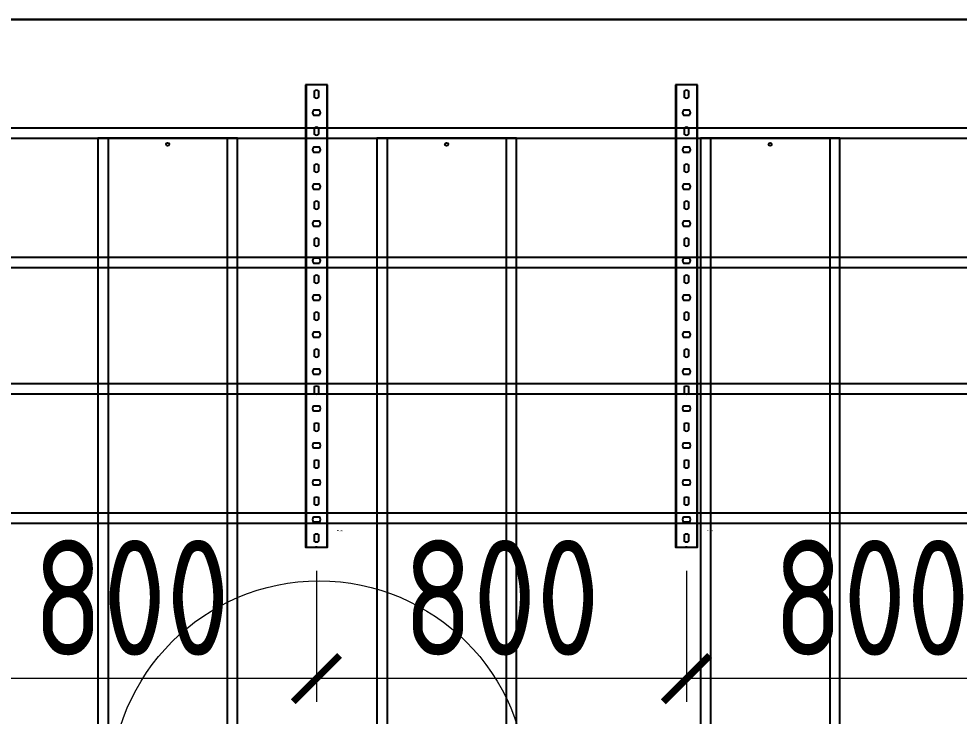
# Model space of a CAD drawing. Header units: millimetres. Extents: x -42533 to 645315, y 3457 to 82611.
# Drawn here: x 22479 to 24513, y 54192 to 55701 of the extents above; entities that cross this region are included whole.
import ezdxf
from ezdxf.enums import TextEntityAlignment as Align

# ---------------------------------------------------------------- set-up
doc = ezdxf.new("R2018")
doc.units = ezdxf.units.MM
for name, color, linetype in [('00_00_потолок_Панели из стали', 7, 'Continuous'), ('ЭОМ_Лотки авар.', 1, 'Continuous'), ('ЭОМ_Лотки рабочие', 5, 'Continuous')]:
    doc.layers.add(name, color=color, linetype=linetype)
doc.layers.add('Линии', color=7, linetype='Continuous', lineweight=9, true_color=0x00a600)
for name, color, linetype, lineweight in [('Стены отделка', 7, 'Continuous', 30), ('Стены штриховка', 7, 'Continuous', 9), ('ШТРИХОВКА', 252, 'Continuous', 15)]:
    doc.layers.add(name, color=color, linetype=linetype, lineweight=lineweight)
doc.styles.get("Standard").update_dxf_attribs({"font": 'arial.ttf'})
doc.styles.add('М2', font='isocpeur.ttf', dxfattribs={"width": 0.8})
doc.dimstyles.new('М2-100', dxfattribs={"dimtxt": 250, "dimasz": 100, "dimexe": 50, "dimexo": 50, "dimgap": 50, "dimtad": 1, "dimdec": 0, "dimzin": 1, "dimtxsty": 'М2', "dimblk": 'ARCHTICK', "dimcen": 2.5, "dimdle": 50, "dimclre": 256, "dimclrt": 256, "dimadec": 0, "dimazin": 0, "dimtfac": 1, "dimtdec": 0, "dimtix": 1, "dimtmove": 1, "dimatfit": 3, "dimldrblk": 'NONE', "dimfxl": 1, "dimtolj": 1, "dimlwd": 9, "dimlwe": 9, "dimarcsym": 1})

# ---------------------------------------------------------------- blocks, each defined once
blk = doc.blocks.new('1 этаж')
at = {"layer": 'Линии', "color": 8}
blk.add_circle((-3063.169, 21748.086), 450, dxfattribs=at)
at = {"layer": 'Стены отделка', "color": 8, "lineweight": 9}
blk.add_line((-5790.587, 23411.902), (284.256, 23411.902), dxfattribs=at)
at = {"layer": 'Стены штриховка', "color": 8}
blk.add_line((-5790.587, 23413.902), (286.246, 23413.902), dxfattribs=at)
blk = doc.blocks.new('*U48')
at = {"color": 0, "linetype": 'Continuous', "lineweight": 25}
for p, q in [((-128.8, -6813.3), (-128.8, 0)), ((128.8, -6813.3), (128.8, 0))]:
    blk.add_line(p, q, dxfattribs=at)
blk.add_lwpolyline([(150.8, -6813.3), (150.8, 0), (-150.8, 0), (-150.8, -6813.3)], close=True, dxfattribs=at)
at = {"color": 0, "flags": 9}
for tag, p in [('АРТИКУЛ', (-59.7, -11.8)), ('НАИМЕНОВАНИЕ', (-59.1, -7)), ('ПРИМЕЧАНИЕ', (-58.8, -17.3))]:
    blk.add_attdef(tag, text='', height=2.5, dxfattribs=at).set_placement(p, align=Align.TOP_LEFT)
at = {"color": 0, "lineweight": 30, "flags": 104}
for tag, p in [('ВЫСОТА', (-59.6, -20.9)), ('ДЛИНА', (-59.5, -36.1)), ('ТОЛЩИНА', (-59, -31)), ('ШИРИНА', (-58.9, -25.1))]:
    blk.add_attdef(tag, text='', height=2.5, dxfattribs=at).set_placement(p, align=Align.TOP_LEFT)
blk = doc.blocks.new('*U49')
at = {"color": 0, "linetype": 'Continuous', "lineweight": 25}
for p, q in [((-128.8, -6536.2), (-128.8, 0)), ((128.8, -6536.2), (128.8, 0))]:
    blk.add_line(p, q, dxfattribs=at)
blk.add_lwpolyline([(150.8, -6536.2), (150.8, 0), (-150.8, 0), (-150.8, -6536.2)], close=True, dxfattribs=at)
at = {"color": 0, "flags": 9}
for tag, p in [('АРТИКУЛ', (-59.7, -11.8)), ('НАИМЕНОВАНИЕ', (-59.1, -7)), ('ПРИМЕЧАНИЕ', (-58.8, -17.3))]:
    blk.add_attdef(tag, text='', height=2.5, dxfattribs=at).set_placement(p, align=Align.TOP_LEFT)
at = {"color": 0, "lineweight": 30, "flags": 104}
for tag, p in [('ВЫСОТА', (-59.6, -20.9)), ('ДЛИНА', (-59.5, -36.1)), ('ТОЛЩИНА', (-59, -31)), ('ШИРИНА', (-58.9, -25.1))]:
    blk.add_attdef(tag, text='', height=2.5, dxfattribs=at).set_placement(p, align=Align.TOP_LEFT)
blk = doc.blocks.new('_ArchTick')
at = {"color": 0, "linetype": 'ByBlock', "lineweight": 70, "const_width": 0.15}
blk.add_lwpolyline([(-0.5, -0.5), (0.5, 0.5)], dxfattribs=at)
blk = doc.blocks.new('*D527')
at = {"layer": '00_00_потолок_Панели из стали', "lineweight": 9, "transparency": 16777216}
for p, q in [((23922.9, 54506.9), (23922.9, 54223.4)), ((24723.1, 54506.2), (24723.1, 54223.4))]:
    blk.add_line(p, q, dxfattribs=at)
at = {"layer": '00_00_потолок_Панели из стали', "color": 0, "lineweight": 9, "transparency": 16777216}
blk.add_line((24773.1, 54273.4), (23872.9, 54273.4), dxfattribs=at)
at = {"layer": 'Defpoints', "color": 0, "transparency": 16777216}
for p in [(23922.9, 54556.9), (24723.1, 54556.2), (23922.9, 54273.4)]:
    blk.add_point(p, dxfattribs=at)
at = {"layer": '00_00_потолок_Панели из стали', "color": 0, "lineweight": 9, "transparency": 16777216, "xscale": 100, "yscale": 100, "zscale": 100, "rotation": 180}
blk.add_blockref('_ArchTick', (23922.9, 54273.4), dxfattribs=at)
at = {"layer": '00_00_потолок_Панели из стали', "color": 0, "lineweight": 9, "transparency": 16777216, "xscale": 100, "yscale": 100, "zscale": 100}
blk.add_blockref('_ArchTick', (24723.1, 54273.4), dxfattribs=at)
at = {"layer": '00_00_потолок_Панели из стали', "transparency": 16777216, "insert": (24323, 54448.4), "char_height": 250, "attachment_point": 5, "style": 'М2'}
blk.add_mtext('\\A1;800', dxfattribs=at)
blk = doc.blocks.new('_None')
blk = doc.blocks.new('*D528')
at = {"layer": '00_00_потолок_Панели из стали', "lineweight": 9, "transparency": 16777216}
for p, q in [((23122.7, 54506.9), (23122.7, 54223.4)), ((23922.9, 54506.2), (23922.9, 54223.4))]:
    blk.add_line(p, q, dxfattribs=at)
at = {"layer": '00_00_потолок_Панели из стали', "color": 0, "lineweight": 9, "transparency": 16777216}
blk.add_line((23972.9, 54273.4), (23072.7, 54273.4), dxfattribs=at)
at = {"layer": 'Defpoints', "color": 0, "transparency": 16777216}
for p in [(23122.7, 54556.9), (23922.9, 54556.2), (23122.7, 54273.4)]:
    blk.add_point(p, dxfattribs=at)
at = {"layer": '00_00_потолок_Панели из стали', "color": 0, "lineweight": 9, "transparency": 16777216, "xscale": 100, "yscale": 100, "zscale": 100, "rotation": 180}
blk.add_blockref('_ArchTick', (23122.7, 54273.4), dxfattribs=at)
at = {"layer": '00_00_потолок_Панели из стали', "color": 0, "lineweight": 9, "transparency": 16777216, "xscale": 100, "yscale": 100, "zscale": 100}
blk.add_blockref('_ArchTick', (23922.9, 54273.4), dxfattribs=at)
at = {"layer": '00_00_потолок_Панели из стали', "transparency": 16777216, "insert": (23522.8, 54448.4), "char_height": 250, "attachment_point": 5, "style": 'М2'}
blk.add_mtext('\\A1;800', dxfattribs=at)
blk = doc.blocks.new('*D529')
at = {"layer": '00_00_потолок_Панели из стали', "lineweight": 9, "transparency": 16777216}
for p, q in [((22322.5, 54506.9), (22322.5, 54223.4)), ((23122.7, 54506.2), (23122.7, 54223.4))]:
    blk.add_line(p, q, dxfattribs=at)
at = {"layer": '00_00_потолок_Панели из стали', "color": 0, "lineweight": 9, "transparency": 16777216}
blk.add_line((23172.7, 54273.4), (22272.5, 54273.4), dxfattribs=at)
at = {"layer": 'Defpoints', "color": 0, "transparency": 16777216}
for p in [(22322.5, 54556.9), (23122.7, 54556.2), (22322.5, 54273.4)]:
    blk.add_point(p, dxfattribs=at)
at = {"layer": '00_00_потолок_Панели из стали', "color": 0, "lineweight": 9, "transparency": 16777216, "xscale": 100, "yscale": 100, "zscale": 100, "rotation": 180}
blk.add_blockref('_ArchTick', (22322.5, 54273.4), dxfattribs=at)
at = {"layer": '00_00_потолок_Панели из стали', "color": 0, "lineweight": 9, "transparency": 16777216, "xscale": 100, "yscale": 100, "zscale": 100}
blk.add_blockref('_ArchTick', (23122.7, 54273.4), dxfattribs=at)
at = {"layer": '00_00_потолок_Панели из стали', "transparency": 16777216, "insert": (22722.6, 54448.4), "char_height": 250, "attachment_point": 5, "style": 'М2'}
blk.add_mtext('\\A1;800', dxfattribs=at)
blk = doc.blocks.new('*U337')
at = {"color": 0, "linetype": 'ByBlock', "lineweight": -2}
for points in [[(24, -1000), (24, 0), (-24, 0), (-24, -1000)], [(-22.5, -1000), (-22.5, 0)], [(22.5, -1000), (22.5, 0)], [(-24, -1000), (24, -1000)]]:
    blk.add_lwpolyline(points, dxfattribs=at)
at = {"color": 254, "transparency": 33554483}
blk.add_lwpolyline([(0, 0.7), (0, -2.2)], dxfattribs=at)
at = {"color": 0, "linetype": 'ByBlock', "lineweight": -2}
for points in [[(-5.2, -13.3), (-5.2, -26.7, 0.345739), (5.2, -26.7), (5.2, -13.3, 0.345739)], [(-6.7, -54.8, 0.345739), (-6.7, -65.2), (6.7, -65.2, 0.345739), (6.7, -54.8)], [(-5.2, -93.3), (-5.2, -106.7, 0.345739), (5.2, -106.7), (5.2, -93.3, 0.345739)], [(-6.7, -134.8, 0.345739), (-6.7, -145.2), (6.7, -145.2, 0.345739), (6.7, -134.8)], [(-5.2, -173.3), (-5.2, -186.7, 0.345739), (5.2, -186.7), (5.2, -173.3, 0.345739)], [(-6.7, -214.8, 0.345739), (-6.7, -225.2), (6.7, -225.2, 0.345739), (6.7, -214.8)], [(-5.2, -253.3), (-5.2, -266.7, 0.345739), (5.2, -266.7), (5.2, -253.3, 0.345739)], [(-6.7, -294.8, 0.345739), (-6.7, -305.2), (6.7, -305.2, 0.345739), (6.7, -294.8)], [(-5.2, -333.3), (-5.2, -346.7, 0.345739), (5.2, -346.7), (5.2, -333.3, 0.345739)], [(-6.7, -374.8, 0.345739), (-6.7, -385.2), (6.7, -385.2, 0.345739), (6.7, -374.8)], [(-5.2, -413.3), (-5.2, -426.7, 0.345739), (5.2, -426.7), (5.2, -413.3, 0.345739)], [(-6.7, -454.8, 0.345739), (-6.7, -465.2), (6.7, -465.2, 0.345739), (6.7, -454.8)], [(-5.2, -493.3), (-5.2, -506.7, 0.345739), (5.2, -506.7), (5.2, -493.3, 0.345739)], [(-6.7, -534.8, 0.345739), (-6.7, -545.2), (6.7, -545.2, 0.345739), (6.7, -534.8)], [(-5.2, -573.3), (-5.2, -586.7, 0.345739), (5.2, -586.7), (5.2, -573.3, 0.345739)], [(-6.7, -614.8, 0.345739), (-6.7, -625.2), (6.7, -625.2, 0.345739), (6.7, -614.8)], [(-5.2, -653.3), (-5.2, -666.7, 0.345739), (5.2, -666.7), (5.2, -653.3, 0.345739)], [(-6.7, -694.8, 0.345739), (-6.7, -705.2), (6.7, -705.2, 0.345739), (6.7, -694.8)], [(-5.2, -733.3), (-5.2, -746.7, 0.345739), (5.2, -746.7), (5.2, -733.3, 0.345739)], [(-6.7, -774.8, 0.345739), (-6.7, -785.2), (6.7, -785.2, 0.345739), (6.7, -774.8)], [(-5.2, -813.3), (-5.2, -826.7, 0.345739), (5.2, -826.7), (5.2, -813.3, 0.345739)], [(-6.7, -854.8, 0.345739), (-6.7, -865.2), (6.7, -865.2, 0.345739), (6.7, -854.8)], [(-5.2, -893.3), (-5.2, -906.7, 0.345739), (5.2, -906.7), (5.2, -893.3, 0.345739)], [(-6.7, -934.8, 0.345739), (-6.7, -945.2), (6.7, -945.2, 0.345739), (6.7, -934.8)], [(-5.2, -973.3), (-5.2, -986.7, 0.345739), (5.2, -986.7), (5.2, -973.3, 0.345739)]]:
    blk.add_lwpolyline(points, format="xyb", close=True, dxfattribs=at)
at = {"flags": 9}
for tag, p in [('НАИМЕНОВАНИЕ', (-58.2, -19.4)), ('АРТИКУЛ', (-58.9, -24.5)), ('ПРИМЕЧАНИЕ', (-58.3, -30.8))]:
    blk.add_attdef(tag, p, '', height=2.5, dxfattribs=at)
at = {"lineweight": 30, "flags": 104}
blk.add_attdef('ДЛИНА', text='', height=2.5, dxfattribs=at).set_placement((-57.7, -34.6), align=Align.TOP_LEFT)
blk = doc.blocks.new('*U471')
at = {"color": 0, "linetype": 'Continuous', "lineweight": 25}
for p, q in [((-128.8, -1716.3), (-128.8, 0)), ((128.8, -1716.3), (128.8, 0))]:
    blk.add_line(p, q, dxfattribs=at)
blk.add_lwpolyline([(150.8, -1716.3), (150.8, 0), (-150.8, 0), (-150.8, -1716.3)], close=True, dxfattribs=at)
at = {"color": 0, "linetype": 'ByBlock', "lineweight": -2}
blk.add_circle((0, -1703), 3.5, dxfattribs=at)
at = {"color": 0, "flags": 9}
for tag, p in [('АРТИКУЛ', (-59.7, -11.8)), ('НАИМЕНОВАНИЕ', (-59.1, -7)), ('ПРИМЕЧАНИЕ', (-58.8, -17.3))]:
    blk.add_attdef(tag, text='', height=2.5, dxfattribs=at).set_placement(p, align=Align.TOP_LEFT)
at = {"color": 0, "lineweight": 30, "flags": 104}
for tag, p in [('ВЫСОТА', (-59.6, -20.9)), ('ДЛИНА', (-59.5, -36.1)), ('ТОЛЩИНА', (-59, -31)), ('ШИРИНА', (-58.9, -25.1))]:
    blk.add_attdef(tag, text='', height=2.5, dxfattribs=at).set_placement(p, align=Align.TOP_LEFT)
blk = doc.blocks.new('*U474')
at = {"color": 0, "linetype": 'Continuous', "lineweight": 25}
for p, q in [((-128.8, -1716.3), (-128.8, 0)), ((128.8, -1716.3), (128.8, 0))]:
    blk.add_line(p, q, dxfattribs=at)
blk.add_lwpolyline([(150.8, -1716.3), (150.8, 0), (-150.8, 0), (-150.8, -1716.3)], close=True, dxfattribs=at)
at = {"color": 0, "linetype": 'ByBlock', "lineweight": -2}
blk.add_circle((0, -1703), 3.5, dxfattribs=at)
at = {"color": 0, "flags": 9}
for tag, p in [('АРТИКУЛ', (-59.7, -11.8)), ('НАИМЕНОВАНИЕ', (-59.1, -7)), ('ПРИМЕЧАНИЕ', (-58.8, -17.3))]:
    blk.add_attdef(tag, text='', height=2.5, dxfattribs=at).set_placement(p, align=Align.TOP_LEFT)
at = {"color": 0, "lineweight": 30, "flags": 104}
for tag, p in [('ВЫСОТА', (-59.6, -20.9)), ('ДЛИНА', (-59.5, -36.1)), ('ТОЛЩИНА', (-59, -31)), ('ШИРИНА', (-58.9, -25.1))]:
    blk.add_attdef(tag, text='', height=2.5, dxfattribs=at).set_placement(p, align=Align.TOP_LEFT)
blk = doc.blocks.new('*U473')
at = {"color": 0, "linetype": 'Continuous', "lineweight": 25}
for p, q in [((-128.8, -1716.3), (-128.8, 0)), ((128.8, -1716.3), (128.8, 0))]:
    blk.add_line(p, q, dxfattribs=at)
blk.add_lwpolyline([(150.8, -1716.3), (150.8, 0), (-150.8, 0), (-150.8, -1716.3)], close=True, dxfattribs=at)
at = {"color": 0, "linetype": 'ByBlock', "lineweight": -2}
blk.add_circle((0, -1703), 3.5, dxfattribs=at)
at = {"color": 0, "flags": 9}
for tag, p in [('АРТИКУЛ', (-59.7, -11.8)), ('НАИМЕНОВАНИЕ', (-59.1, -7)), ('ПРИМЕЧАНИЕ', (-58.8, -17.3))]:
    blk.add_attdef(tag, text='', height=2.5, dxfattribs=at).set_placement(p, align=Align.TOP_LEFT)
at = {"color": 0, "lineweight": 30, "flags": 104}
for tag, p in [('ВЫСОТА', (-59.6, -20.9)), ('ДЛИНА', (-59.5, -36.1)), ('ТОЛЩИНА', (-59, -31)), ('ШИРИНА', (-58.9, -25.1))]:
    blk.add_attdef(tag, text='', height=2.5, dxfattribs=at).set_placement(p, align=Align.TOP_LEFT)

msp = doc.modelspace()

# ---------------------------------------------------------------- block references
at = {"layer": 'ШТРИХОВКА'}
msp.add_blockref('1 этаж', (26191.6, 32286.7), dxfattribs=at)
at = {"layer": 'ЭОМ_Лотки авар.', "color": 1, "rotation": 270}
msp.add_blockref('*U48', (27313.1, 54760.5), dxfattribs=at)
at = {"layer": 'ЭОМ_Лотки рабочие'}
ref = msp.add_blockref('*U337', (23122.7, 54557.5), dxfattribs=dict(at, rotation=180))
lines = msp.add_mtext('1000 мм', dxfattribs={"layer": '0', "insert": (23180.4, 54592.1), "char_height": 2.5, "attachment_point": 1, "rotation": 180})
ref.add_attrib('ДЛИНА', '', (23180.4, 54592.1)).embed_mtext(lines)
ref = msp.add_blockref('*U337', (23922.9, 54557.5), dxfattribs=dict(at, rotation=180))
lines = msp.add_mtext('1000 мм', dxfattribs={"layer": '0', "insert": (23980.6, 54592.1), "char_height": 2.5, "attachment_point": 1, "rotation": 180})
ref.add_attrib('ДЛИНА', '', (23980.6, 54592.1)).embed_mtext(lines)
for name, p, rotation in [('*U49', (26989.9, 55313.5), 270), ('*U473', (22801, 53726.1), 180), ('*U474', (23404.2, 53726.1), 180), ('*U471', (24103.8, 53726.1), 180)]:
    msp.add_blockref(name, p, dxfattribs=dict(at, rotation=rotation))

# ---------------------------------------------------------------- dimensions: what is measured, and where the dimension line sits
at = {"layer": '00_00_потолок_Панели из стали'}
for base, p1, p2, picture, middle in [((22322.5, 54273.4), (23122.7, 54556.2), (22322.5, 54556.9), '*D529', (22722.6, 54448.4)), ((23122.7, 54273.4), (23922.9, 54556.2), (23122.7, 54556.9), '*D528', (23522.8, 54448.4)), ((23922.9, 54273.4), (24723.1, 54556.2), (23922.9, 54556.9), '*D527', (24323, 54448.4))]:
    dim = msp.add_linear_dim(base=base, p1=p1, p2=p2, dimstyle='М2-100', dxfattribs=at)
    dim.commit()
    dim.dimension.update_dxf_attribs({"geometry": picture, "text_midpoint": middle})

doc.saveas('drawing.dxf')
